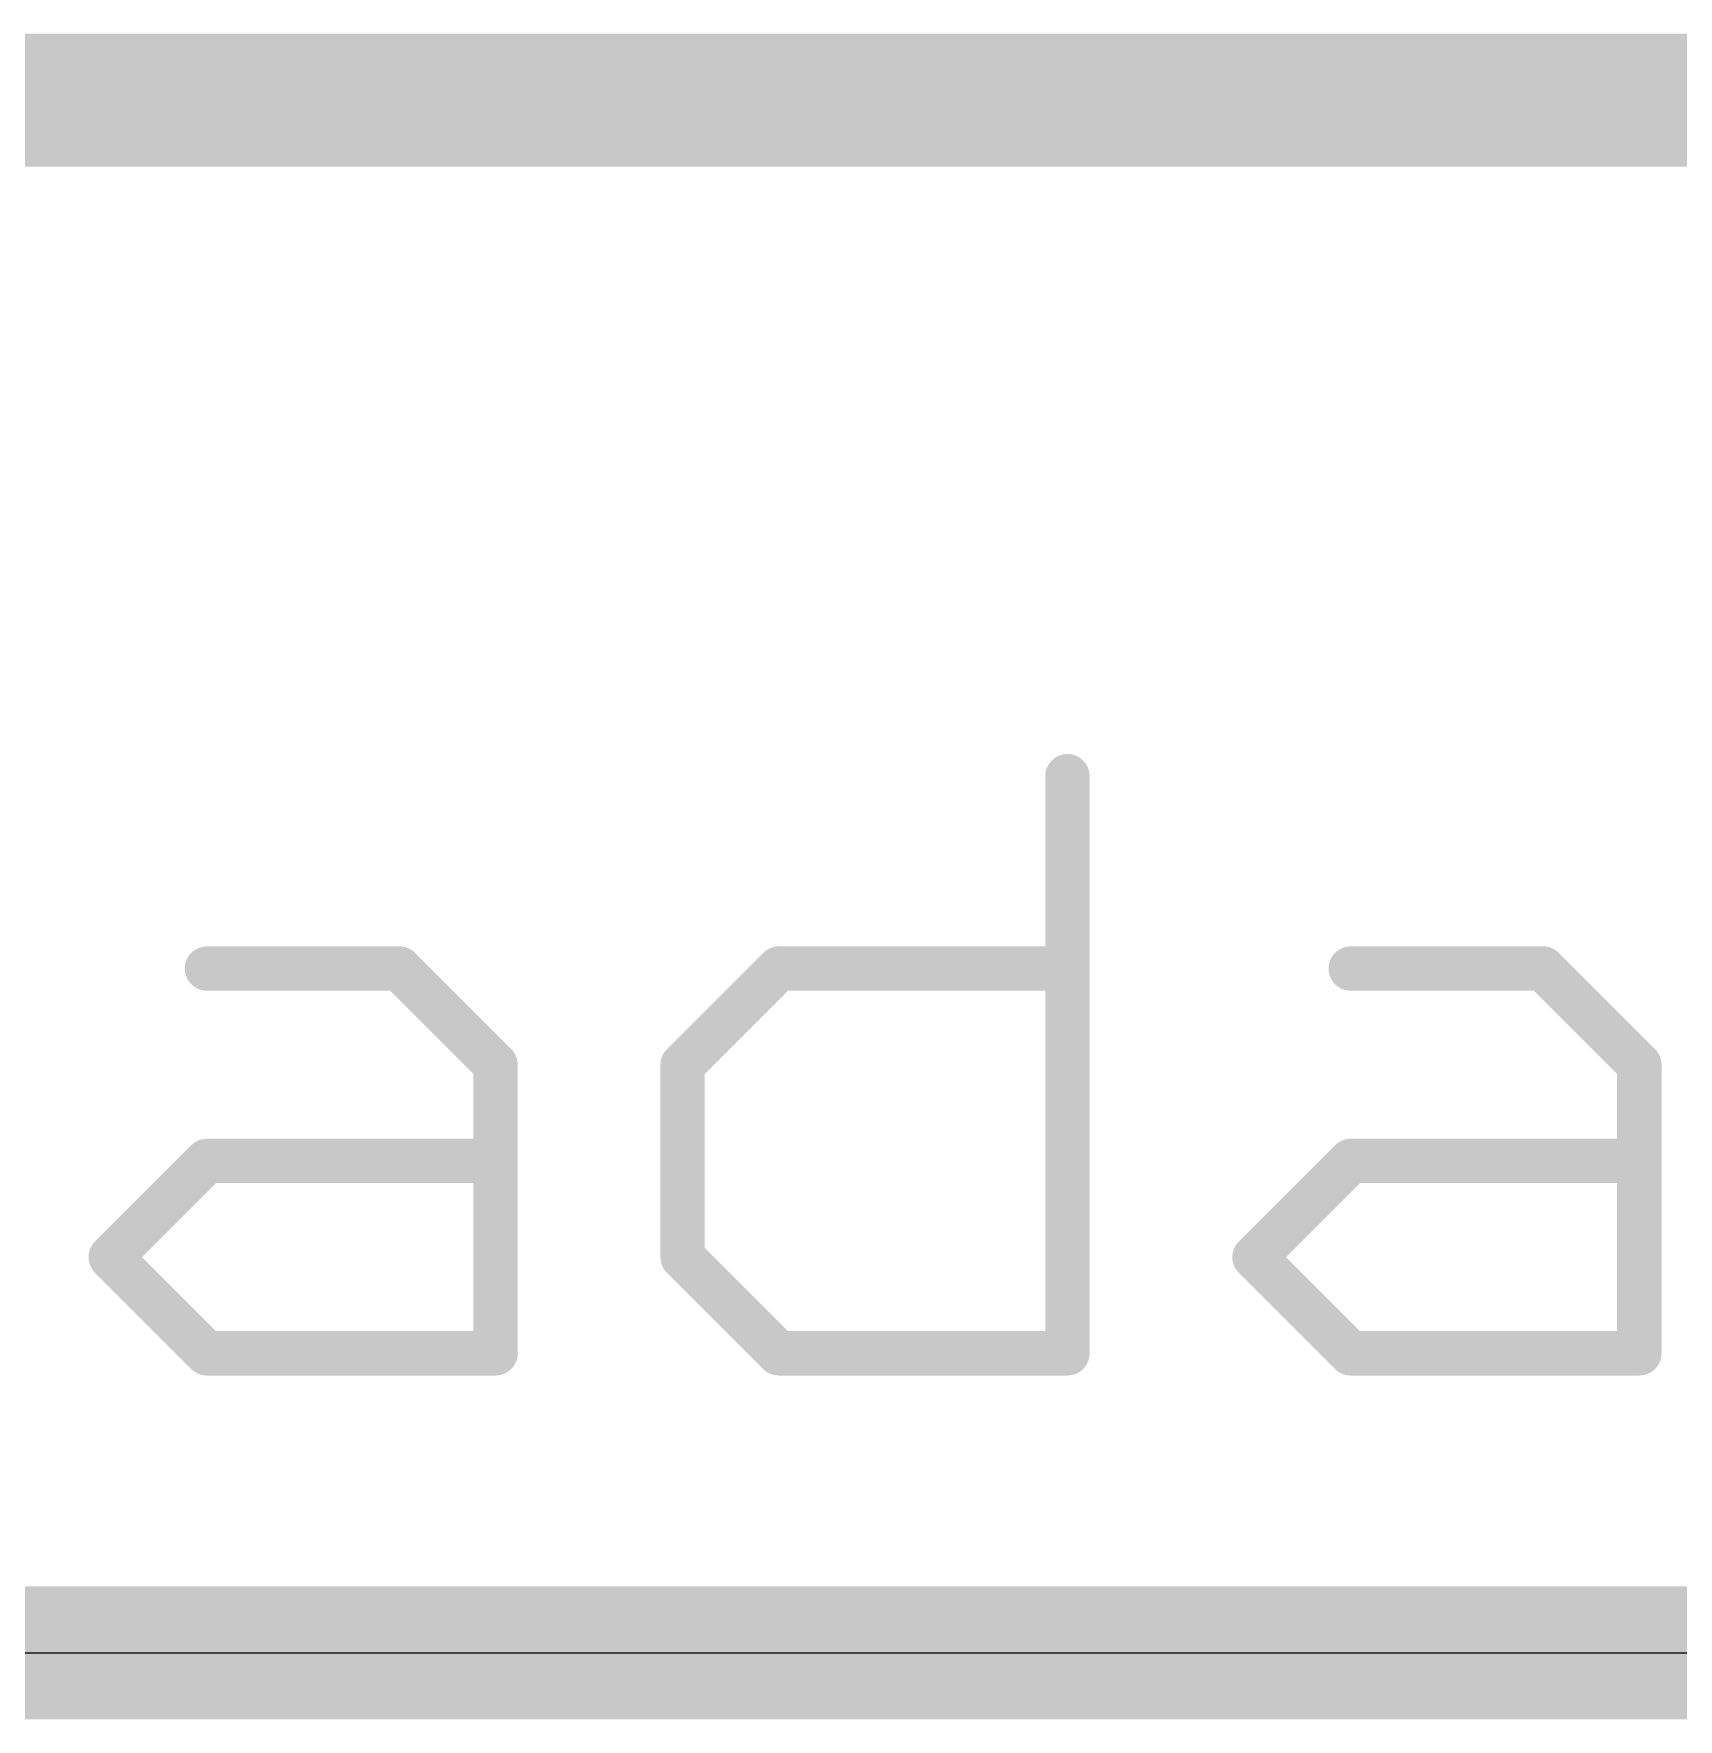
# Model space of a CAD drawing. Extents: x -0.2 to 81.2, y -0.2 to 53.5.
# Drawn here: x 22.353 to 26.12, y -0.152 to 3.708 of the extents above; entities that cross this region are included whole.
import ezdxf

# ---------------------------------------------------------------- set-up
doc = ezdxf.new("R2010")
doc.units = 0
for name, color, linetype in [('16', 132, 'CONTINUOUS'), ('20', 53, 'CONTINUOUS'), ('21', 253, 'CONTINUOUS')]:
    doc.layers.add(name, color=color, linetype=linetype)

msp = doc.modelspace()

# ---------------------------------------------------------------- linework, layer by layer
at = {"layer": '16', "const_width": 0.3048}
for points in [[(21.4884, 3.556), (26.416, 3.556)], [(0, 0), (81.026, 0)]]:
    msp.add_lwpolyline(points, dxfattribs=at)
at = {"layer": '20'}
msp.add_line((0, 0), (80.772, 0), dxfattribs=at)
at = {"layer": '21', "const_width": 0.1016}
for points in [[(24.7208, 2.0077), (24.7208, 0.6858)], [(22.7501, 1.5671), (23.1908, 1.5671)], [(23.1908, 1.5671), (23.4111, 1.3468)], [(23.8395, 1.3468), (24.0598, 1.5671)], [(24.0598, 1.5671), (24.7208, 1.5671)], [(25.3696, 1.5671), (25.8102, 1.5671)], [(25.8102, 1.5671), (26.0305, 1.3468)], [(23.4111, 1.3468), (23.4111, 0.6858)], [(23.8395, 0.9061), (23.8395, 1.3468)], [(26.0305, 1.3468), (26.0305, 0.6858)], [(22.5298, 0.9061), (22.7501, 1.1264)], [(22.7501, 1.1264), (23.4111, 1.1264)], [(25.1493, 0.9061), (25.3696, 1.1264)], [(25.3696, 1.1264), (26.0305, 1.1264)], [(22.7501, 0.6858), (22.5298, 0.9061)], [(24.0598, 0.6858), (23.8395, 0.9061)], [(25.3696, 0.6858), (25.1493, 0.9061)], [(23.4111, 0.6858), (22.7501, 0.6858)], [(24.7208, 0.6858), (24.0598, 0.6858)], [(26.0305, 0.6858), (25.3696, 0.6858)]]:
    msp.add_lwpolyline(points, dxfattribs=at)
at = {"layer": '21', "const_width": 0.0508}
for points in [[(24.7462, 2.0077, 1), (24.6954, 2.0077)], [(22.7501, 1.5925, 1), (22.7501, 1.5417)], [(23.2087, 1.585, 1), (23.1728, 1.5491)], [(23.1908, 1.5417, 1), (23.1908, 1.5925)], [(24.0598, 1.5925, 1), (24.0598, 1.5417)], [(24.0778, 1.5491, 1), (24.0419, 1.585)], [(24.7208, 1.5417, 1), (24.7208, 1.5925)], [(25.3696, 1.5925, 1), (25.3696, 1.5417)], [(25.8282, 1.585, 1), (25.7923, 1.5491)], [(25.8102, 1.5417, 1), (25.8102, 1.5925)], [(23.4365, 1.3468, 1), (23.3857, 1.3468)], [(23.3931, 1.3288, 1), (23.429, 1.3647)], [(23.8649, 1.3468, 1), (23.8141, 1.3468)], [(23.8216, 1.3647, 1), (23.8575, 1.3288)], [(26.0559, 1.3468, 1), (26.0051, 1.3468)], [(26.0126, 1.3288, 1), (26.0485, 1.3647)], [(22.7501, 1.1518, 1), (22.7501, 1.101)], [(22.7681, 1.1085, 1), (22.7322, 1.1444)], [(23.4111, 1.101, 1), (23.4111, 1.1518)], [(25.3696, 1.1518, 1), (25.3696, 1.101)], [(25.3875, 1.1085, 1), (25.3516, 1.1444)], [(26.0305, 1.101, 1), (26.0305, 1.1518)], [(22.5478, 0.9241, 1), (22.5118, 0.8882)], [(22.5118, 0.9241, 1), (22.5478, 0.8882)], [(23.8141, 0.9061, 1), (23.8649, 0.9061)], [(23.8575, 0.9241, 1), (23.8216, 0.8882)], [(25.1672, 0.9241, 1), (25.1313, 0.8882)], [(25.1313, 0.9241, 1), (25.1672, 0.8882)], [(22.7501, 0.7112, 1), (22.7501, 0.6604)], [(23.4111, 0.6604, 1), (23.4111, 0.7112)], [(24.0598, 0.7112, 1), (24.0598, 0.6604)], [(24.7208, 0.6604, 1), (24.7208, 0.7112)], [(25.3696, 0.7112, 1), (25.3696, 0.6604)], [(26.0305, 0.6604, 1), (26.0305, 0.7112)], [(22.7322, 0.6678, 1), (22.7681, 0.7038)], [(23.3857, 0.6858, 1), (23.4365, 0.6858)], [(24.0419, 0.6678, 1), (24.0778, 0.7038)], [(24.6954, 0.6858, 1), (24.7462, 0.6858)], [(25.3516, 0.6678, 1), (25.3875, 0.7038)], [(26.0051, 0.6858, 1), (26.0559, 0.6858)]]:
    msp.add_lwpolyline(points, format="xyb", dxfattribs=at)

doc.saveas('drawing.dxf')
